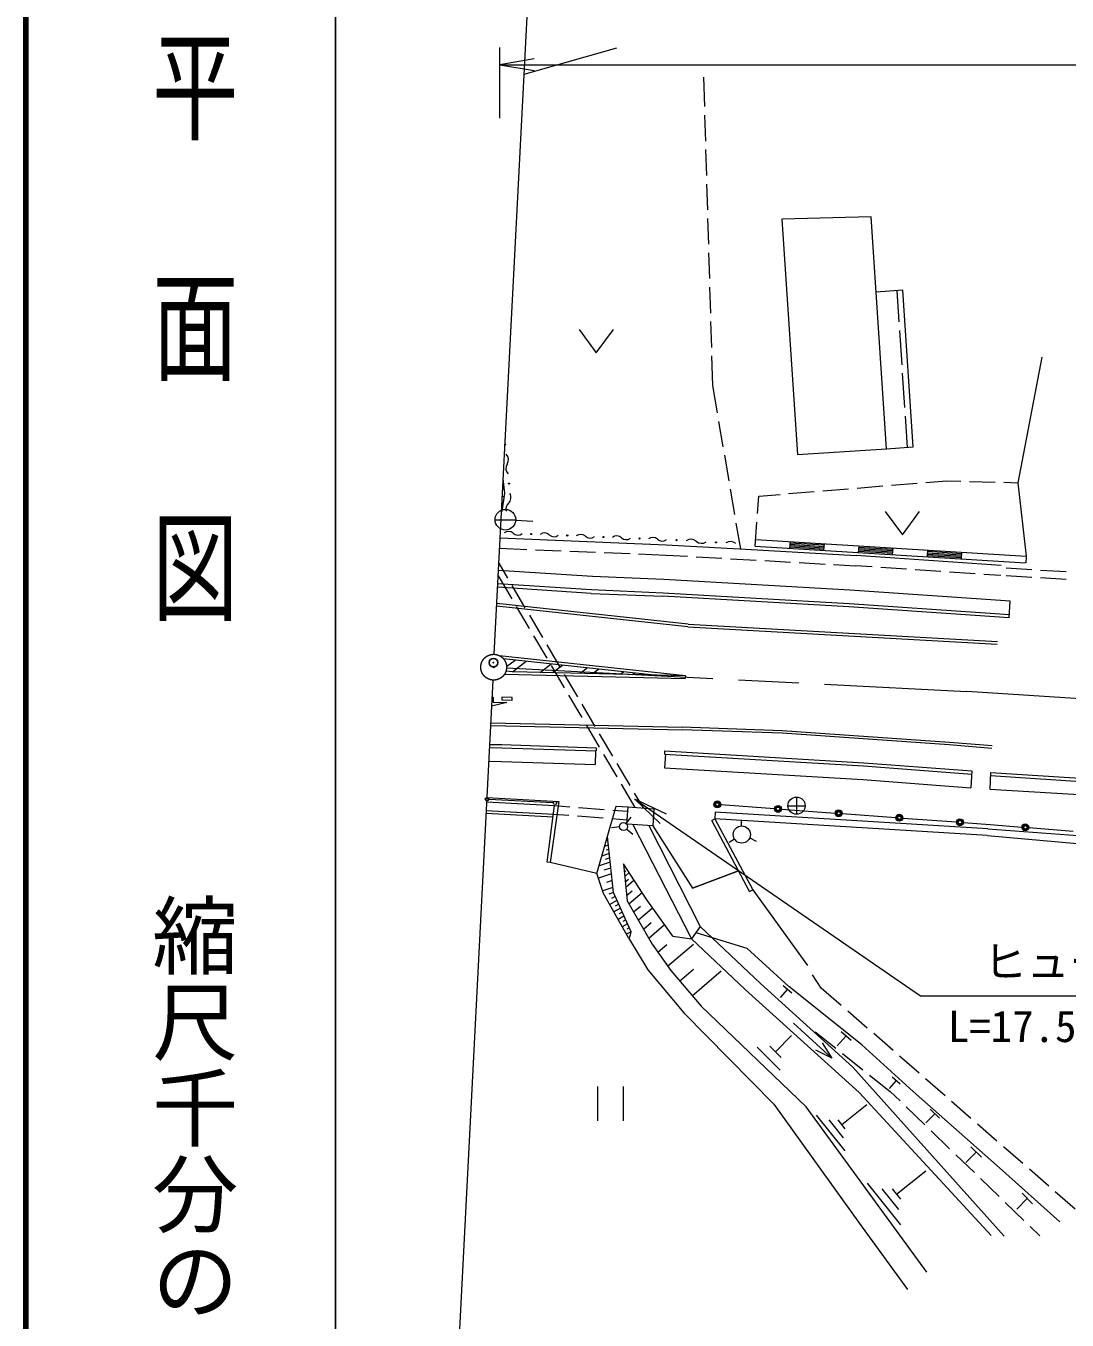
# Model space of a CAD drawing. Units: millimetres at full size, sheet at 1:1000; details may follow other scales. Extents: x 40000 to 680000, y 20000 to 380000.
# Drawn here: x 40000 to 100516, y 266152 to 341372 of the extents above; entities that cross this region are included whole.
import ezdxf
from ezdxf.enums import TextEntityAlignment as Align

# ---------------------------------------------------------------- set-up
doc = ezdxf.new("R2010")
doc.units = ezdxf.units.MM
doc.header["$LTSCALE"] = 1000
doc.header["$PDMODE"] = 32
doc.header["$PDSIZE"] = 500
doc.linetypes.add('CHAIN', pattern=[18.5, 12, -1.5, 3.5, -1.5])
for name, color, linetype, lineweight in [('M-BGD', 7, 'Continuous', 13), ('M-BMK', 2, 'CHAIN', 13), ('M-BMK-OTRS', 5, 'Continuous', 13), ('M-BMK-SRVR', 3, 'Continuous', 13), ('M-STR-HTXT', 7, 'Continuous', 13), ('M-STR-STRC', 7, 'Continuous', 13), ('M-TTL', 2, 'Continuous', 140), ('M-TTL-BAND', 7, 'Continuous', 25), ('M-WORK', 1, 'Continuous', 13)]:
    doc.layers.add(name, color=color, linetype=linetype, lineweight=lineweight)
doc.layers.add('M-OTRS', color=6, linetype='Continuous')
doc.styles.add('@ＭＳ ゴシック', font='')
doc.styles.add('ＭＳ ゴシック', font='')
doc.styles.get('@ＭＳ ゴシック').set_extended_font_data('@MS Gothic')
doc.styles.get('ＭＳ ゴシック').set_extended_font_data('MS Gothic')

# ---------------------------------------------------------------- blocks, each defined once
blk = doc.blocks.new('open_arrow')
at = {"color": 0, "linetype": 'Continuous', "lineweight": -2}
blk.add_lwpolyline([(7.5, 1.25), (0, 0), (7.5, -1.25)], dxfattribs=at)

msp = doc.modelspace()

# ---------------------------------------------------------------- linework, layer by layer
at = {"layer": 'M-BGD'}
for p, q in [((72154, 323725), (73154, 322365)), ((73154, 322365), (74154, 323725)), ((67806, 314456), (67718, 314448)), ((67731, 314701), (67782, 314705)), ((67829, 314208), (67749, 315055)), ((67675, 313140), (67829, 314208)), ((67800, 314003), (67696, 314007)), ((67698, 313297), (67659, 313298)), ((67749, 313650), (67678, 313652)), ((67271, 312672), (68471, 312672)), ((68470, 312639), (69469, 312585)), ((67573, 311614), (77217, 311214)), ((67542, 311014), (69118, 310949)), ((69617, 310929), (71116, 310867)), ((71616, 310846), (73114, 310784)), ((73614, 310763), (75113, 310701)), ((75612, 310680), (77188, 310615)), ((77217, 311214), (81823, 310955)), ((81823, 310955), (88252, 310594)), ((68010, 309273), (67498, 310142)), ((77188, 310615), (78458, 310544)), ((78957, 310516), (80455, 310431)), ((80954, 310403), (82452, 310319)), ((82951, 310291), (84449, 310207)), ((84948, 310179), (86445, 310094)), ((86945, 310066), (88215, 309995)), ((89194, 309928), (88215, 309995)), ((96689, 310019), (88252, 310594)), ((68258, 308067), (67460, 309418)), ((72925, 309369), (67476, 309721)), ((77074, 309200), (72925, 309369)), ((87893, 308580), (77074, 309200)), ((91190, 309792), (89693, 309894)), ((93185, 309656), (91689, 309758)), ((95180, 309521), (93684, 309622)), ((96659, 309420), (95679, 309487)), ((72861, 308391), (67426, 308742)), ((72874, 308591), (67436, 308942)), ((69027, 307551), (68265, 308843)), ((77034, 308401), (72874, 308591)), ((97207, 307946), (87893, 308580)), ((72861, 308391), (77026, 308221)), ((87831, 307602), (77026, 308221)), ((87843, 307782), (77034, 308401)), ((97159, 307147), (87843, 307782)), ((97149, 306968), (97207, 307946)), ((69274, 306345), (68512, 307636)), ((70043, 305828), (69281, 307120)), ((97149, 306968), (87831, 307602)), ((70290, 304622), (69528, 305914)), ((71060, 304106), (70297, 305398)), ((71307, 302900), (70545, 304191)), ((72076, 302383), (71314, 303675)), ((72323, 301177), (71561, 302469)), ((73092, 300661), (72330, 301953)), ((73340, 299455), (72577, 300746)), ((74109, 298938), (73346, 300230)), ((66948, 299435), (67662, 299418)), ((66958, 299615), (67667, 299598)), ((67662, 299418), (73139, 299234)), ((67667, 299598), (73145, 299414)), ((73145, 299414), (73139, 299234)), ((66907, 298636), (67639, 298618)), ((73112, 299235), (73085, 298435)), ((74356, 297732), (73594, 299024)), ((77121, 299233), (77110, 299054)), ((77110, 299054), (88690, 298361)), ((77121, 299233), (88702, 298541)), ((77171, 299050), (77123, 298252)), ((67639, 298618), (73085, 298435)), ((75125, 297216), (74363, 298508)), ((77123, 298252), (88636, 297563)), ((88690, 298361), (94974, 297888)), ((88702, 298541), (94988, 298067)), ((94988, 298067), (94914, 297090)), ((75407, 295950), (74610, 297301)), ((88636, 297563), (94914, 297090)), ((66799, 296523), (70980, 296294)), ((75892, 295916), (75379, 296785)), ((66753, 295624), (70644, 295411)), ((66761, 295774), (70664, 295560)), ((66786, 296274), (70731, 296057)), ((70289, 292775), (70731, 296057)), ((70980, 296294), (70464, 292754)), ((70731, 296057), (71613, 295989)), ((72111, 295951), (73607, 295836)), ((73189, 292110), (74298, 296015)), ((74105, 295798), (74987, 295730)), ((74298, 296015), (75005, 295979)), ((74934, 294981), (75005, 295979)), ((75005, 295979), (76501, 295873)), ((76501, 295873), (76430, 294875)), ((80065, 295669), (80037, 295282)), ((95904, 294710), (80065, 295669)), ((70664, 295561), (71561, 295492)), ((72060, 295454), (73556, 295339)), ((74054, 295301), (74952, 295232)), ((74887, 295018), (75186, 295382)), ((76430, 294875), (74934, 294981)), ((75278, 294957), (78694, 288315)), ((76209, 294891), (79192, 289034)), ((76430, 294875), (78747, 291265)), ((79868, 295196), (80037, 295282)), ((82058, 291065), (79868, 295196)), ((80037, 295282), (82247, 291166)), ((95884, 294326), (80038, 295286)), ((81592, 294871), (81591, 295192)), ((74148, 291005), (73799, 294258)), ((74502, 294813), (74033, 294767)), ((74919, 294686), (75283, 294387)), ((82076, 294187), (82452, 293986)), ((73852, 293761), (73637, 293688)), ((73879, 293512), (73718, 293458)), ((73826, 294009), (73772, 293991)), ((81181, 294095), (80871, 293904)), ((70464, 292754), (70289, 292775)), ((73189, 292110), (70464, 292754)), ((73959, 292766), (73314, 292549)), ((73906, 293264), (73475, 293119)), ((73932, 293015), (73663, 292925)), ((74735, 292672), (74945, 290526)), ((76047, 290628), (74735, 292672)), ((73577, 290954), (73189, 292110)), ((74031, 292089), (73281, 291837)), ((73995, 292428), (73599, 292295)), ((74757, 292439), (74840, 292509)), ((74782, 292190), (74867, 292262)), ((74806, 291941), (75063, 292160)), ((81423, 292264), (78747, 291265)), ((78747, 291265), (81423, 292264)), ((74116, 291302), (73527, 291104)), ((74074, 291696), (73739, 291583)), ((74837, 291630), (75020, 291786)), ((74867, 291319), (75343, 291724)), ((82058, 291065), (82247, 291166)), ((82247, 291166), (85433, 286768)), ((75015, 288373), (73577, 290954)), ((74148, 291005), (73880, 290906)), ((74352, 290549), (73933, 290315)), ((74250, 290777), (74031, 290655)), ((75175, 288715), (74148, 291005)), ((74916, 290821), (75241, 291098)), ((74945, 290526), (76403, 288000)), ((75047, 290349), (75809, 290998)), ((77607, 288470), (76047, 290628)), ((74557, 290093), (74176, 289880)), ((74455, 290321), (74254, 290209)), ((74761, 289636), (74418, 289445)), ((74659, 289865), (74478, 289764)), ((75319, 289878), (75712, 290212)), ((75591, 289406), (76420, 290112)), ((74966, 289180), (74660, 289010)), ((74864, 289408), (74701, 289318)), ((75068, 288952), (74925, 288872)), ((75894, 288881), (76332, 289254)), ((76198, 288356), (77121, 289142)), ((79192, 289034), (78694, 288315)), ((82697, 285719), (79192, 289034)), ((75171, 288724), (74903, 288575)), ((75015, 288373), (75100, 288426)), ((75015, 288373), (76155, 286510)), ((75100, 288426), (75175, 288715)), ((77607, 288470), (78694, 288315)), ((81801, 285376), (78694, 288315)), ((78943, 288674), (81904, 287761)), ((76403, 288000), (77475, 286479)), ((76731, 287530), (77253, 287974)), ((77295, 286723), (78793, 288000)), ((76155, 286510), (78245, 284012)), ((77475, 286479), (79244, 284395)), ((77995, 285856), (78800, 286541)), ((78719, 285006), (80418, 286453)), ((73221, 279727), (73221, 277727)), ((74741, 277727), (74741, 279727))]:
    msp.add_line(p, q, dxfattribs=at)
for centre, radius in [((67863, 317045), 30), ((68078, 314769), 30), ((67871, 312672), 600), ((69372, 311839), 30), ((71468, 311753), 30), ((73564, 311666), 30), ((75660, 311579), 30), ((77807, 311482), 30), ((80111, 311352), 30), ((74737, 294836), 236), ((81607, 294372), 500)]:
    msp.add_circle(centre, radius, dxfattribs=at)
for centre, radius, start, end in [((67587, 316158), 458, 326.80432, 43.96429), ((68354, 315656), 458, 146.80402, 223.96466), ((67723, 313966), 470, 313.73676, 29.86127), ((68374, 313286), 470, 133.73706, 194.40826), ((68050, 311600), 394, 45.87634, 129.3833), ((68598, 312165), 394, 225.87628, 309.3822), ((70146, 311513), 394, 45.87622, 129.3822), ((70694, 312079), 394, 225.8764, 309.3833), ((72242, 311427), 394, 45.87659, 129.38196), ((72790, 311992), 394, 225.8764, 309.3833), ((74338, 311340), 394, 45.87683, 129.38171), ((74886, 311905), 394, 225.87769, 309.38184), ((76433, 311253), 394, 45.87769, 129.38184), ((76982, 311818), 394, 225.87683, 309.38177), ((78651, 311068), 466, 48.53967, 125.02148), ((79268, 311766), 466, 228.53888, 305.02155), ((80955, 310938), 466, 48.53833, 125.02185)]:
    msp.add_arc(centre, radius, start, end, dxfattribs=at)
at = {"layer": 'M-BMK'}
for p in [(67937, 304060), (102883, 302165)]:
    msp.add_line(p, (94691, 302688), dxfattribs=at)
for radius in [750, 30]:
    msp.add_circle((67188, 304099), radius, dxfattribs=at)
at = {"layer": 'M-BMK-OTRS'}
for p, q in [((67226, 304848), (70190, 362631)), ((64224, 246315), (67149, 303350))]:
    msp.add_line(p, q, dxfattribs=at)
at = {"layer": 'M-BMK-SRVR'}
for p, q in [((84791, 296551), (84791, 295551)), ((84291, 296051), (85291, 296051))]:
    msp.add_line(p, q, dxfattribs=at)
msp.add_circle((84791, 296051), 500, dxfattribs=at)
at = {"layer": 'M-OTRS'}
msp.add_point((67173, 304363), dxfattribs=at)
at = {"layer": 'M-STR-HTXT'}
for p, q in [((67542, 336000), (67542, 340115)), ((67542, 339115), (427660, 339115))]:
    msp.add_line(p, q, dxfattribs=at)
msp.add_lwpolyline([(75398, 296425), (92000, 285000), (113000, 285000)], dxfattribs=at)
at = {"layer": 'M-STR-STRC'}
for p, q in [((78486, 306600), (67377, 307797)), ((78472, 306451), (67370, 307647)), ((78472, 306451), (96455, 305441)), ((78486, 306600), (96462, 305591)), ((78329, 303600), (67527, 304763)), ((76514, 303644), (67755, 304588)), ((67933, 304138), (68430, 304515)), ((68282, 303837), (69082, 304445)), ((69885, 303799), (70530, 304289)), ((70607, 303782), (71182, 304219)), ((72212, 303744), (72631, 304063)), ((72934, 303728), (73283, 303992)), ((67818, 303697), (78320, 303452)), ((68300, 303836), (67905, 303876)), ((78329, 303602), (68300, 303836)), ((74539, 303690), (74731, 303836)), ((75261, 303673), (75383, 303766)), ((78329, 303602), (78320, 303452)), ((67952, 302044), (67071, 301826)), ((67099, 302365), (67160, 302363)), ((67160, 302363), (67152, 302063)), ((67152, 302063), (67952, 302044)), ((67660, 302351), (67656, 302201)), ((67656, 302201), (68256, 302186)), ((68259, 302336), (67660, 302351)), ((68256, 302186), (68259, 302336)), ((67014, 300715), (78141, 300456)), ((67022, 300865), (78150, 300605)), ((83952, 300257), (78141, 300456)), ((83961, 300407), (78150, 300605)), ((93660, 299578), (83952, 300257)), ((93671, 299728), (83961, 300407)), ((96144, 299382), (93660, 299578)), ((96151, 299532), (93671, 299728)), ((70629, 296217), (66925, 296419)), ((80388, 296110), (83514, 295880)), ((83913, 295851), (87039, 295622)), ((87438, 295593), (90563, 295364)), ((90962, 295334), (94088, 295105)), ((94487, 295076), (96050, 294961)), ((96050, 294961), (97883, 294811)), ((98282, 294779), (100873, 294567))]:
    msp.add_line(p, q, dxfattribs=at)
for centre, radius in [((66801, 296426), 100), ((70754, 296210), 100), ((80189, 296124), 200), ((80189, 296124), 160), ((80189, 296124), 120), ((80189, 296124), 100), ((83714, 295866), 200), ((83714, 295866), 160), ((83714, 295866), 120), ((83714, 295866), 100), ((87238, 295607), 200), ((87238, 295607), 160), ((87238, 295607), 120), ((87238, 295607), 100), ((90763, 295349), 200), ((90763, 295349), 160), ((90763, 295349), 120), ((90763, 295349), 100), ((94288, 295090), 200), ((94288, 295090), 160), ((94288, 295090), 120), ((94288, 295090), 100), ((98082, 294795), 200), ((98082, 294795), 160), ((98082, 294795), 120), ((98082, 294795), 100)]:
    msp.add_circle(centre, radius, dxfattribs=at)
at = {"layer": 'M-TTL'}
msp.add_line((40000, 380000), (40000, 20000), dxfattribs=at)
at = {"layer": 'M-TTL-BAND'}
msp.add_line((58000, 370000), (58000, 20000), dxfattribs=at)
at = {"layer": 'M-WORK'}
for p, q in [((68955, 338561), (74342, 340097)), ((79456, 336680), (79407, 338387)), ((79513, 334681), (79470, 336180)), ((79571, 332682), (79528, 334181)), ((79628, 330682), (79585, 332182)), ((89126, 330283), (83944, 330129)), ((90016, 316795), (89126, 330283)), ((79686, 328683), (79642, 330183)), ((83944, 330129), (84846, 316455)), ((79743, 326684), (79700, 328183)), ((79800, 324685), (79757, 326184)), ((90964, 326004), (89415, 325901)), ((90760, 324173), (90641, 325982)), ((91564, 316898), (90964, 326004)), ((79858, 322686), (79815, 324185)), ((90925, 321679), (90793, 323674)), ((79921, 320479), (79872, 322186)), ((99039, 322125), (97655, 314821)), ((80194, 318881), (79921, 320479)), ((91089, 319184), (90958, 321180)), ((80531, 316910), (80278, 318388)), ((91242, 316876), (91122, 318685)), ((84846, 316455), (90016, 316795)), ((90016, 316795), (91564, 316898)), ((80867, 314938), (80615, 316417)), ((81204, 312967), (80951, 314446)), ((86322, 314349), (87817, 314471)), ((88316, 314512), (89811, 314634)), ((90309, 314674), (91804, 314796)), ((92302, 314837), (93534, 314938)), ((93534, 314938), (94345, 314915)), ((94845, 314901), (96344, 314858)), ((96844, 314844), (97655, 314821)), ((97655, 314821), (98131, 310560)), ((82526, 313036), (82599, 314045)), ((82599, 314045), (83831, 314146)), ((84329, 314186), (85824, 314308)), ((89945, 313153), (90945, 311793)), ((90945, 311793), (91945, 313153)), ((81545, 310971), (81288, 312474)), ((82386, 311131), (82490, 312538)), ((82416, 311529), (98131, 310560)), ((82392, 311130), (98106, 310161)), ((84413, 311406), (84388, 311007)), ((84393, 311087), (86389, 310964)), ((84398, 311167), (86394, 311044)), ((84403, 311246), (86399, 311123)), ((84408, 311326), (86404, 311203)), ((86384, 310884), (86409, 311283)), ((88405, 311160), (88380, 310761)), ((88385, 310841), (90382, 310718)), ((88390, 310920), (90386, 310797)), ((88395, 311000), (90391, 310877)), ((88400, 311080), (90396, 310957)), ((90377, 310638), (90401, 311037)), ((92397, 310914), (92373, 310515)), ((92383, 310674), (94379, 310551)), ((92388, 310754), (94384, 310631)), ((92393, 310834), (94389, 310711)), ((94369, 310392), (94394, 310791)), ((92378, 310594), (94374, 310471)), ((98131, 310560), (98113, 310158)), ((98465, 309761), (96968, 309857)), ((98469, 309320), (96972, 309416)), ((100461, 309633), (98964, 309729)), ((100465, 309192), (98968, 309288)), ((96072, 297985), (96022, 297006)), ((96072, 297985), (113401, 296871)), ((96063, 297805), (113383, 296672)), ((96022, 297006), (113320, 295975)), ((95884, 294326), (103235, 293669)), ((95904, 294710), (103166, 294176)), ((84346, 285543), (81904, 287761)), ((86228, 285454), (85709, 286215)), ((81801, 285376), (88437, 279390)), ((88056, 280849), (82697, 285719)), ((84265, 285381), (83840, 284893)), ((84021, 285593), (84509, 285169)), ((88595, 282160), (84346, 285543)), ((87389, 284443), (86228, 285454)), ((85350, 278545), (79244, 284395)), ((78245, 284012), (83469, 278705)), ((88897, 283129), (87766, 284115)), ((84613, 283403), (86834, 281386)), ((85875, 282901), (87076, 281949)), ((87378, 282921), (87957, 282413)), ((83902, 281416), (83232, 282083)), ((83567, 281750), (84502, 282687)), ((86282, 282266), (86834, 281386)), ((87667, 282667), (87160, 282088)), ((91576, 279433), (88595, 282160)), ((90405, 281816), (89274, 282801)), ((83837, 280680), (82497, 282015)), ((86834, 281386), (85905, 281851)), ((87468, 281638), (88644, 280706)), ((91913, 280502), (90782, 281487)), ((90699, 277911), (88056, 280849)), ((89036, 280396), (90237, 279443)), ((90590, 280086), (90180, 279619)), ((90356, 280291), (90823, 279881)), ((93421, 279188), (92290, 280173)), ((88437, 279390), (96111, 271061)), ((90237, 279443), (90810, 278891)), ((96587, 274993), (91576, 279433)), ((83469, 278705), (88458, 271776)), ((92369, 268947), (85350, 278545)), ((87417, 277526), (88876, 278691)), ((91169, 278543), (92248, 277501)), ((92560, 278414), (93091, 277885)), ((94929, 277874), (93798, 278860)), ((87624, 275984), (85959, 278069)), ((87520, 276755), (86688, 277798)), ((87625, 277265), (87209, 277787)), ((96851, 271040), (90699, 277911)), ((92826, 278149), (92297, 277619)), ((92608, 277154), (93686, 276112)), ((96437, 276561), (95306, 277546)), ((94925, 276225), (95536, 275617)), ((97945, 275247), (96814, 276232)), ((94046, 275764), (95125, 274722)), ((95231, 275921), (94623, 275311)), ((90609, 273477), (92298, 274824)), ((100096, 271864), (96587, 274993)), ((99453, 273933), (98322, 274919)), ((90849, 271693), (88923, 274105)), ((95485, 274375), (96563, 273333)), ((90729, 272585), (89766, 273791)), ((90850, 273175), (90369, 273778)), ((98204, 273214), (97588, 272595)), ((97895, 273522), (98514, 272906)), ((100991, 272594), (99830, 273605)), ((96923, 272985), (98002, 271943)), ((88458, 271776), (91234, 267928)), ((98362, 271596), (98934, 271043))]:
    msp.add_line(p, q, dxfattribs=at)

# ---------------------------------------------------------------- block references
at = {"layer": 'M-STR-HTXT', "xscale": 267, "yscale": 267}
msp.add_blockref('open_arrow', (67542, 339115), dxfattribs=at)
at = {"layer": 'M-STR-HTXT', "xscale": 267, "yscale": 267, "rotation": 325.5}
msp.add_blockref('open_arrow', (75398, 296425), dxfattribs=at)

# ---------------------------------------------------------------- texts
at = {"layer": 'M-STR-HTXT', "style": 'ＭＳ ゴシック'}
msp.add_text('ヒューム管', height=1833, dxfattribs=at).set_placement((95665, 285519), align=Align.BOTTOM_LEFT)
msp.add_text('L=17.5\u3000φ=400', height=1833, dxfattribs=at).set_placement((102014, 283228), align=Align.MIDDLE_CENTER)
at = {"layer": 'M-TTL-BAND', "style": '@ＭＳ ゴシック', "width": 1.4}
msp.add_text('平  面  図', height=3666, rotation=270, dxfattribs=at).set_placement((49777, 306475), align=Align.MIDDLE_RIGHT)
at = {"layer": 'M-TTL-BAND', "style": '@ＭＳ ゴシック'}
msp.add_text('縮尺千分の一', height=3666, rotation=270, dxfattribs=at).set_placement((49777, 261030), align=Align.MIDDLE_RIGHT)

doc.saveas('drawing.dxf')
